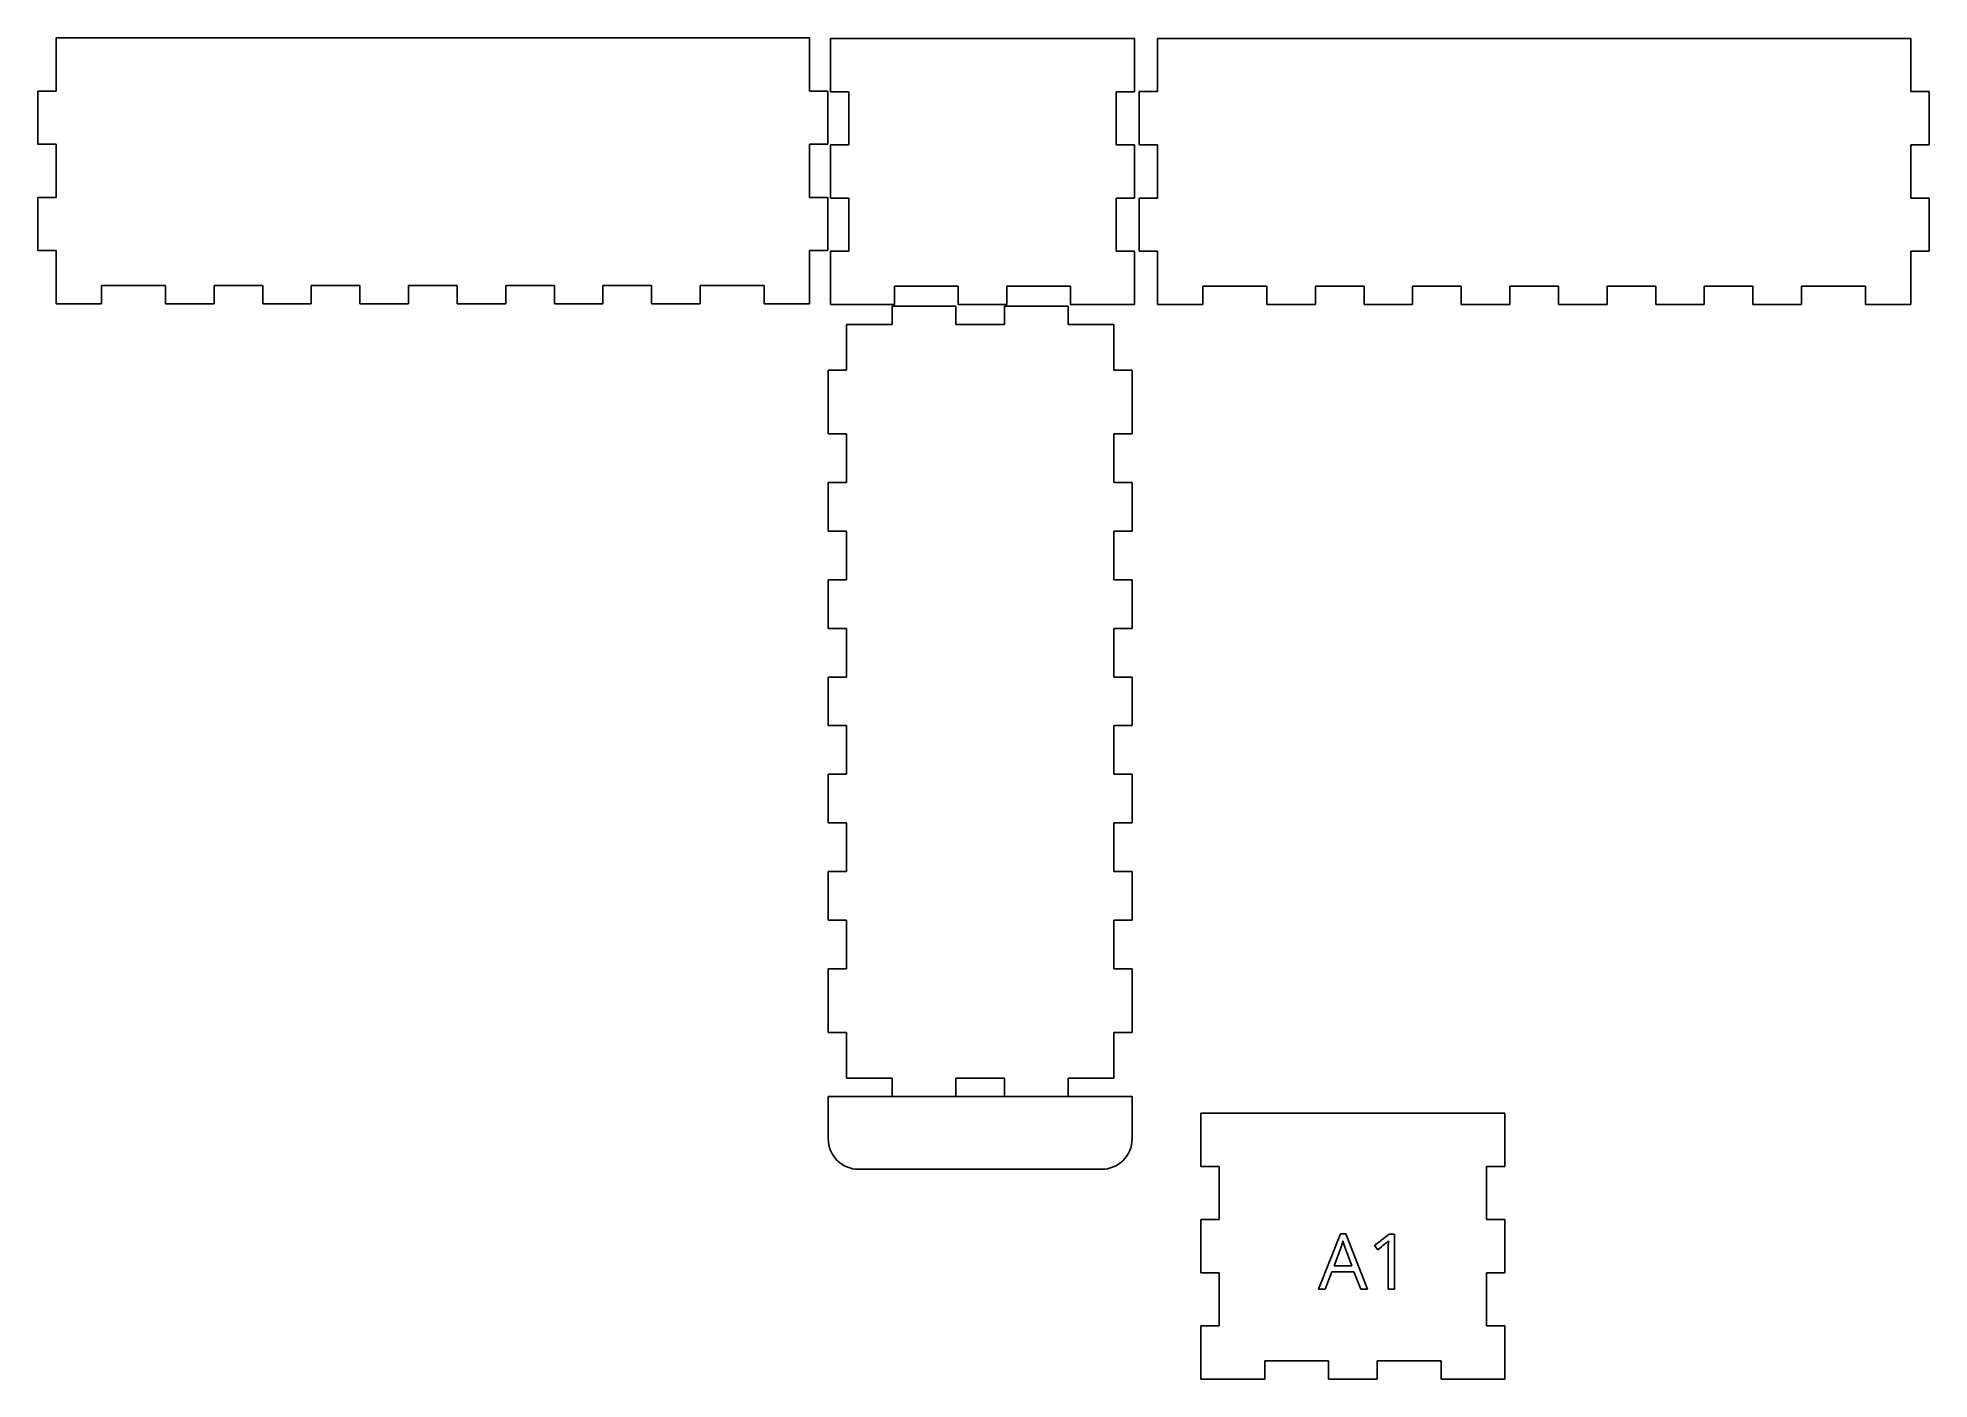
# Model space of a CAD drawing. Extents: x -39 to 272, y -32 to 189.
import ezdxf

# ---------------------------------------------------------------- set-up
doc = ezdxf.new("R2010")
doc.units = 0
doc.layers.get('0').update_dxf_attribs({"linetype": 'CONTINUOUS'})

msp = doc.modelspace()

# ---------------------------------------------------------------- linework, layer by layer
at = {"color": 7}
for p, q in [((-28.900232, 188.59412), (-36.400238, 188.59412)), ((-36.400238, 188.59412), (-36.400238, 179.844113)), ((-18.400223, 188.594117), (-28.900232, 188.59412)), ((-28.900232, 188.59412), (-28.900232, 188.59412)), ((-10.400217, 188.59412), (-18.400223, 188.594117)), ((-2.40021, 188.594117), (-10.400217, 188.59412)), ((5.599796, 188.59412), (-2.40021, 188.594117)), ((13.599803, 188.594117), (5.599796, 188.59412)), ((21.59981, 188.59412), (13.599803, 188.594117)), ((29.599816, 188.594117), (21.59981, 188.59412)), ((37.599823, 188.59412), (29.599816, 188.594117)), ((45.599829, 188.594117), (37.599823, 188.59412)), ((53.599836, 188.59412), (45.599829, 188.594117)), ((61.599842, 188.594117), (53.599836, 188.59412)), ((69.599849, 188.59412), (61.599842, 188.594117)), ((80.099856, 188.594117), (69.599849, 188.59412)), ((87.599864, 188.59412), (80.099856, 188.594117)), ((87.599864, 179.844113), (87.599864, 188.59412)), ((101.546559, 188.475013), (91.04655, 188.475013)), ((91.04655, 188.475013), (91.04655, 179.725006)), ((112.046568, 188.47501), (101.546559, 188.475013)), ((120.046574, 188.475013), (112.046568, 188.47501)), ((130.546581, 188.47501), (120.046574, 188.475013)), ((141.046591, 188.475013), (130.546581, 188.47501)), ((141.046591, 179.725006), (141.046591, 188.475013)), ((152.338273, 188.486909), (144.838267, 188.486909)), ((144.838267, 188.486909), (144.838267, 179.736902)), ((162.838282, 188.486906), (152.338273, 188.486909)), ((170.838288, 188.486909), (162.838282, 188.486906)), ((178.838295, 188.486906), (170.838288, 188.486909)), ((186.838301, 188.486909), (178.838295, 188.486906)), ((194.838308, 188.486906), (186.838301, 188.486909)), ((202.838315, 188.486909), (194.838308, 188.486906)), ((210.838321, 188.486906), (202.838315, 188.486909)), ((218.838328, 188.486909), (210.838321, 188.486906)), ((226.838334, 188.486906), (218.838328, 188.486909)), ((234.838341, 188.486909), (226.838334, 188.486906)), ((242.838347, 188.486906), (234.838341, 188.486909)), ((250.838354, 188.486909), (242.838347, 188.486906)), ((261.338361, 188.486906), (250.838354, 188.486909)), ((268.838369, 188.486909), (261.338361, 188.486906)), ((268.838369, 179.736902), (268.838369, 188.486909)), ((-36.400238, 179.844113), (-39.400241, 179.844113)), ((-39.400241, 179.844113), (-39.400241, 171.094105)), ((90.599866, 179.844113), (87.599864, 179.844113)), ((90.599866, 171.094105), (90.599866, 179.844113)), ((91.04655, 179.725006), (94.046553, 179.725006)), ((94.046553, 179.725006), (94.046553, 170.974998)), ((138.046589, 170.974998), (138.046589, 179.725006)), ((138.046589, 179.725006), (141.046591, 179.725006)), ((144.838267, 179.736902), (141.838264, 179.736902)), ((141.838264, 179.736902), (141.838264, 170.986894)), ((271.838371, 179.736902), (268.838369, 179.736902)), ((271.838371, 170.986894), (271.838371, 179.736902)), ((-39.400241, 171.094105), (-36.400238, 171.094105)), ((-36.400238, 171.094105), (-36.400238, 162.344098)), ((87.599864, 162.344098), (87.599864, 171.094105)), ((87.599864, 171.094105), (90.599866, 171.094105)), ((94.046553, 170.974998), (91.04655, 170.974998)), ((91.04655, 170.974998), (91.04655, 162.224991)), ((141.046591, 170.974998), (138.046589, 170.974998)), ((141.046591, 162.224991), (141.046591, 170.974998)), ((141.046591, 170.974998), (141.046591, 170.974998)), ((141.838264, 170.986894), (144.838267, 170.986894)), ((144.838267, 170.986894), (144.838267, 162.236887)), ((268.838369, 162.236887), (268.838369, 170.986894)), ((268.838369, 170.986894), (271.838371, 170.986894)), ((-36.400238, 162.344098), (-39.400241, 162.344098)), ((-39.400241, 162.344098), (-39.400241, 153.594091)), ((90.599866, 162.344098), (87.599864, 162.344098)), ((90.599866, 153.594091), (90.599866, 162.344098)), ((91.04655, 162.224991), (94.046553, 162.224991)), ((94.046553, 162.224991), (94.046553, 153.474984)), ((138.046589, 153.474984), (138.046589, 162.224991)), ((138.046589, 162.224991), (141.046591, 162.224991)), ((144.838267, 162.236887), (141.838264, 162.236887)), ((141.838264, 162.236887), (141.838264, 153.48688)), ((271.838371, 162.236887), (268.838369, 162.236887)), ((271.838371, 153.48688), (271.838371, 162.236887)), ((-39.400241, 153.594091), (-36.400238, 153.594091)), ((-36.400238, 153.594091), (-36.400238, 144.844085)), ((87.599864, 144.844085), (87.599864, 153.594091)), ((87.599864, 153.594091), (90.599866, 153.594091)), ((94.046553, 153.474984), (91.04655, 153.474984)), ((91.04655, 153.474984), (91.04655, 144.724978)), ((141.046591, 153.474984), (138.046589, 153.474984)), ((141.046591, 144.724978), (141.046591, 153.474984)), ((141.838264, 153.48688), (144.838267, 153.48688)), ((144.838267, 153.48688), (144.838267, 144.736874)), ((268.838369, 144.736874), (268.838369, 153.48688)), ((268.838369, 153.48688), (271.838371, 153.48688)), ((-28.900232, 144.844085), (-28.900232, 147.844087)), ((-28.900232, 147.844087), (-18.400223, 147.844087)), ((-18.400223, 147.844087), (-18.400223, 144.844085)), ((-10.400217, 144.844085), (-10.400217, 147.844087)), ((-10.400217, 147.844087), (-2.40021, 147.844087)), ((-2.40021, 147.844087), (-2.40021, 144.844085)), ((5.599796, 144.844085), (5.599796, 147.844087)), ((5.599796, 147.844087), (13.599803, 147.844087)), ((13.599803, 147.844087), (13.599803, 144.844085)), ((21.59981, 144.844085), (21.59981, 147.844087)), ((21.59981, 147.844087), (29.599816, 147.844087)), ((29.599816, 147.844087), (29.599816, 144.844085)), ((37.599823, 144.844085), (37.599823, 147.844087)), ((37.599823, 147.844087), (45.599829, 147.844087)), ((45.599829, 147.844087), (45.599829, 144.844085)), ((53.599836, 144.844085), (53.599836, 147.844087)), ((53.599836, 147.844087), (61.599842, 147.844087)), ((61.599842, 147.844087), (61.599842, 144.844085)), ((69.599849, 144.844085), (69.599849, 147.844087)), ((69.599849, 147.844087), (80.099856, 147.844087)), ((80.099856, 147.844087), (80.099856, 144.844085)), ((101.546559, 144.724978), (101.546559, 147.72498)), ((101.546559, 147.72498), (112.046568, 147.72498)), ((112.046568, 147.72498), (112.046568, 144.724978)), ((120.046574, 144.724978), (120.046574, 147.72498)), ((120.046574, 147.72498), (130.546581, 147.72498)), ((130.546581, 147.72498), (130.546581, 144.724978)), ((152.338273, 144.736874), (152.338273, 147.736876)), ((152.338273, 147.736876), (162.838282, 147.736876)), ((162.838282, 147.736876), (162.838282, 144.736874)), ((170.838288, 144.736874), (170.838288, 147.736876)), ((170.838288, 147.736876), (178.838295, 147.736876)), ((178.838295, 147.736876), (178.838295, 144.736874)), ((186.838301, 144.736874), (186.838301, 147.736876)), ((186.838301, 147.736876), (194.838308, 147.736876)), ((194.838308, 147.736876), (194.838308, 144.736874)), ((202.838315, 144.736874), (202.838315, 147.736876)), ((202.838315, 147.736876), (210.838321, 147.736876)), ((210.838321, 147.736876), (210.838321, 144.736874)), ((218.838328, 144.736874), (218.838328, 147.736876)), ((218.838328, 147.736876), (226.838334, 147.736876)), ((226.838334, 147.736876), (226.838334, 144.736874)), ((234.838341, 144.736874), (234.838341, 147.736876)), ((234.838341, 147.736876), (242.838347, 147.736876)), ((242.838347, 147.736876), (242.838347, 144.736874)), ((250.838354, 144.736874), (250.838354, 147.736876)), ((250.838354, 147.736876), (261.338361, 147.736876)), ((261.338361, 147.736876), (261.338361, 144.736874)), ((-36.400238, 144.844085), (-28.900232, 144.844085)), ((-18.400223, 144.844085), (-10.400217, 144.844085)), ((-2.40021, 144.844085), (5.599796, 144.844085)), ((13.599803, 144.844085), (21.59981, 144.844085)), ((29.599816, 144.844085), (37.599823, 144.844085)), ((45.599829, 144.844085), (53.599836, 144.844085)), ((61.599842, 144.844085), (69.599849, 144.844085)), ((80.099856, 144.844085), (87.599864, 144.844085)), ((91.04655, 144.724978), (101.546559, 144.724978)), ((101.16861, 141.418599), (101.16861, 144.418602)), ((101.16861, 144.418602), (111.668619, 144.418602)), ((111.668619, 144.418602), (111.668619, 141.418599)), ((112.046568, 144.724978), (120.046574, 144.724978)), ((119.668625, 141.418599), (119.668625, 144.418602)), ((119.668625, 144.418602), (130.168632, 144.418602)), ((130.168632, 144.418602), (130.168632, 141.418599)), ((130.546581, 144.724978), (141.046591, 144.724978)), ((144.838267, 144.736874), (152.338273, 144.736874)), ((162.838282, 144.736874), (170.838288, 144.736874)), ((178.838295, 144.736874), (186.838301, 144.736874)), ((194.838308, 144.736874), (202.838315, 144.736874)), ((210.838321, 144.736874), (218.838328, 144.736874)), ((226.838334, 144.736874), (234.838341, 144.736874)), ((242.838347, 144.736874), (250.838354, 144.736874)), ((261.338361, 144.736874), (268.838369, 144.736874)), ((261.338361, 144.736874), (261.338361, 144.736874)), ((93.668604, 133.918593), (93.668604, 141.418599)), ((93.668604, 141.418599), (101.16861, 141.418599)), ((111.668619, 141.418599), (119.668625, 141.418599)), ((130.168632, 141.418599), (137.66864, 141.418599)), ((137.66864, 141.418599), (137.66864, 133.918593)), ((90.668601, 123.418585), (90.668601, 133.918593)), ((90.668601, 133.918593), (93.668604, 133.918593)), ((90.668601, 133.918593), (90.668601, 123.418585)), ((137.66864, 133.918593), (140.668642, 133.918593)), ((140.668642, 133.918593), (140.668642, 123.418585)), ((93.668604, 123.418585), (90.668601, 123.418585)), ((93.668604, 115.418578), (93.668604, 123.418585)), ((140.668642, 123.418585), (137.66864, 123.418585)), ((137.66864, 123.418585), (137.66864, 115.418578)), ((90.668601, 107.418571), (90.668601, 115.418578)), ((90.668601, 115.418578), (93.668604, 115.418578)), ((137.66864, 115.418578), (140.668642, 115.418578)), ((140.668642, 115.418578), (140.668642, 107.418571)), ((93.668604, 107.418571), (90.668601, 107.418571)), ((93.668604, 99.418565), (93.668604, 107.418571)), ((140.668642, 107.418571), (137.66864, 107.418571)), ((137.66864, 107.418571), (137.66864, 99.418565)), ((90.668601, 91.418558), (90.668601, 99.418565)), ((90.668601, 99.418565), (93.668604, 99.418565)), ((137.66864, 99.418565), (140.668642, 99.418565)), ((140.668642, 99.418565), (140.668642, 91.418558)), ((93.668604, 91.418558), (90.668601, 91.418558)), ((93.668604, 83.418552), (93.668604, 91.418558)), ((140.668642, 91.418558), (137.66864, 91.418558)), ((137.66864, 91.418558), (137.66864, 83.418552)), ((90.668601, 75.418545), (90.668601, 83.418552)), ((90.668601, 83.418552), (93.668604, 83.418552)), ((137.66864, 83.418552), (140.668642, 83.418552)), ((140.668642, 83.418552), (140.668642, 75.418545)), ((93.668604, 75.418545), (90.668601, 75.418545)), ((93.668604, 67.418538), (93.668604, 75.418545)), ((140.668642, 75.418545), (137.66864, 75.418545)), ((137.66864, 75.418545), (137.66864, 67.418538)), ((90.668601, 59.418532), (90.668601, 67.418538)), ((90.668601, 67.418538), (93.668604, 67.418538)), ((137.66864, 67.418538), (140.668642, 67.418538)), ((140.668642, 67.418538), (140.668642, 59.418532)), ((93.668604, 59.418532), (90.668601, 59.418532)), ((93.668604, 51.418525), (93.668604, 59.418532)), ((140.668642, 59.418532), (137.66864, 59.418532)), ((137.66864, 59.418532), (137.66864, 51.418525)), ((90.668601, 43.418519), (90.668601, 51.418525)), ((90.668601, 51.418525), (93.668604, 51.418525)), ((137.66864, 51.418525), (140.668642, 51.418525)), ((140.668642, 51.418525), (140.668642, 43.418519)), ((93.668604, 43.418519), (90.668601, 43.418519)), ((93.668604, 35.418512), (93.668604, 43.418519)), ((140.668642, 43.418519), (137.66864, 43.418519)), ((137.66864, 43.418519), (137.66864, 35.418512)), ((90.668601, 24.918505), (90.668601, 35.418512)), ((90.668601, 35.418512), (93.668604, 35.418512)), ((137.66864, 35.418512), (140.668642, 35.418512)), ((140.668642, 35.418512), (140.668642, 24.918505)), ((93.668604, 24.918505), (90.668601, 24.918505)), ((93.668604, 17.418497), (93.668604, 24.918505)), ((140.668642, 24.918505), (137.66864, 24.918505)), ((137.66864, 24.918505), (137.66864, 17.418497)), ((101.16861, 17.418497), (93.668604, 17.418497)), ((101.16861, 14.418495), (101.16861, 17.418497)), ((119.668625, 17.418497), (111.668619, 17.418497)), ((111.668619, 17.418497), (111.668619, 14.418495)), ((119.668625, 14.418495), (119.668625, 17.418497)), ((137.66864, 17.418497), (130.168632, 17.418497)), ((130.168632, 17.418497), (130.168632, 14.418495)), ((137.66864, 17.418497), (137.66864, 17.418497)), ((140.668642, 14.418495), (90.668601, 14.418495)), ((111.668619, 14.418495), (101.16861, 14.418495)), ((130.168632, 14.418495), (119.668625, 14.418495)), ((140.668642, 7.418495), (140.668642, 14.418495)), ((140.668642, 14.418495), (140.668642, 14.418495)), ((152.007051, 11.632216), (152.007051, 2.882209)), ((162.50706, 11.632216), (152.007051, 11.632216)), ((152.007051, 11.632216), (152.007051, 11.632216)), ((173.007068, 11.632213), (162.50706, 11.632216)), ((181.007075, 11.632216), (173.007068, 11.632213)), ((191.507082, 11.632213), (181.007075, 11.632216)), ((202.007092, 11.632216), (191.507082, 11.632213)), ((202.007092, 2.882209), (202.007092, 11.632216)), ((152.007051, 2.882209), (155.007054, 2.882209)), ((155.007054, 2.882209), (155.007054, -5.867799)), ((199.00709, -5.867799), (199.00709, 2.882209)), ((199.00709, 2.882209), (202.007092, 2.882209)), ((155.007054, -5.867799), (152.007051, -5.867799)), ((152.007051, -5.867799), (152.007051, -14.617806)), ((202.007092, -5.867799), (199.00709, -5.867799)), ((202.007092, -14.617806), (202.007092, -5.867799)), ((174.9422, -8.218238), (171.35792, -17.321566)), ((175.828969, -8.218238), (174.9422, -8.218238)), ((179.394645, -17.321566), (175.828969, -8.218238)), ((180.560467, -10.109597), (182.960322, -8.255445)), ((182.960322, -8.255445), (183.828487, -8.255445)), ((183.828487, -8.255445), (183.828487, -17.321566)), ((174.979407, -10.680106), (173.912805, -13.489239)), ((176.845962, -13.489239), (175.791762, -10.680099)), ((181.10617, -10.816532), (180.560467, -10.109597)), ((182.82389, -17.321566), (182.82389, -10.85994)), ((152.007051, -14.617806), (155.007054, -14.617806)), ((155.007054, -14.617806), (155.007054, -23.367813)), ((172.424522, -17.321566), (173.540734, -14.438019)), ((173.540734, -14.438019), (177.174624, -14.438019)), ((173.912805, -13.489239), (176.845962, -13.489239)), ((177.174624, -14.438019), (178.303238, -17.321566)), ((177.174624, -14.438019), (177.174624, -14.438019)), ((199.00709, -23.367813), (199.00709, -14.617806)), ((199.00709, -14.617806), (202.007092, -14.617806)), ((171.35792, -17.321566), (172.424522, -17.321566)), ((178.303238, -17.321566), (179.394645, -17.321566)), ((183.828487, -17.321566), (182.82389, -17.321566)), ((155.007054, -23.367813), (152.007051, -23.367813)), ((152.007051, -23.367813), (152.007051, -32.117819)), ((202.007092, -23.367813), (199.00709, -23.367813)), ((202.007092, -32.117819), (202.007092, -23.367813)), ((162.50706, -32.117819), (162.50706, -29.117817)), ((162.50706, -29.117817), (173.007068, -29.117817)), ((173.007068, -29.117817), (173.007068, -32.117819)), ((181.007075, -32.117819), (181.007075, -29.117817)), ((181.007075, -29.117817), (191.507082, -29.117817)), ((191.507082, -29.117817), (191.507082, -32.117819)), ((152.007051, -32.117819), (162.50706, -32.117819)), ((173.007068, -32.117819), (181.007075, -32.117819)), ((191.507082, -32.117819), (202.007092, -32.117819))]:
    msp.add_line(p, q, dxfattribs=at)
for points in [[(90.668601, 14.418495), (90.668601, 14.418495), (90.668601, 7.418495), (90.668601, 7.418495)], [(90.668601, 7.418495), (90.668601, 6.092412), (91.195385, 4.820643), (92.133067, 3.882961)], [(139.204176, 3.882961), (140.141858, 4.820643), (140.668642, 6.092413), (140.668642, 7.418495)], [(92.133067, 3.882961), (93.070749, 2.945279), (94.342519, 2.418495), (95.668601, 2.418495)], [(135.668642, 2.418495), (136.994725, 2.418495), (138.266494, 2.945279), (139.204176, 3.882961)], [(95.668601, 2.418495), (95.668601, 2.418495), (135.668642, 2.418495), (135.668642, 2.418495)], [(182.873499, -9.33445), (182.786683, -9.421267), (182.689529, -9.512219), (182.582044, -9.607302)], [(182.82389, -10.85994), (182.82389, -10.322502), (182.840428, -9.814006), (182.873499, -9.33445)], [(175.370081, -9.371657), (175.279129, -9.768533), (175.148904, -10.20468), (174.979407, -10.680106)], [(175.791762, -10.680099), (175.655336, -10.324567), (175.514774, -9.88842), (175.370081, -9.371657)], [(182.582044, -9.607302), (182.474559, -9.702385), (181.982601, -10.105461), (181.10617, -10.816532)]]:
    msp.add_open_spline(points, degree=3, dxfattribs=at)

doc.saveas('drawing.dxf')
